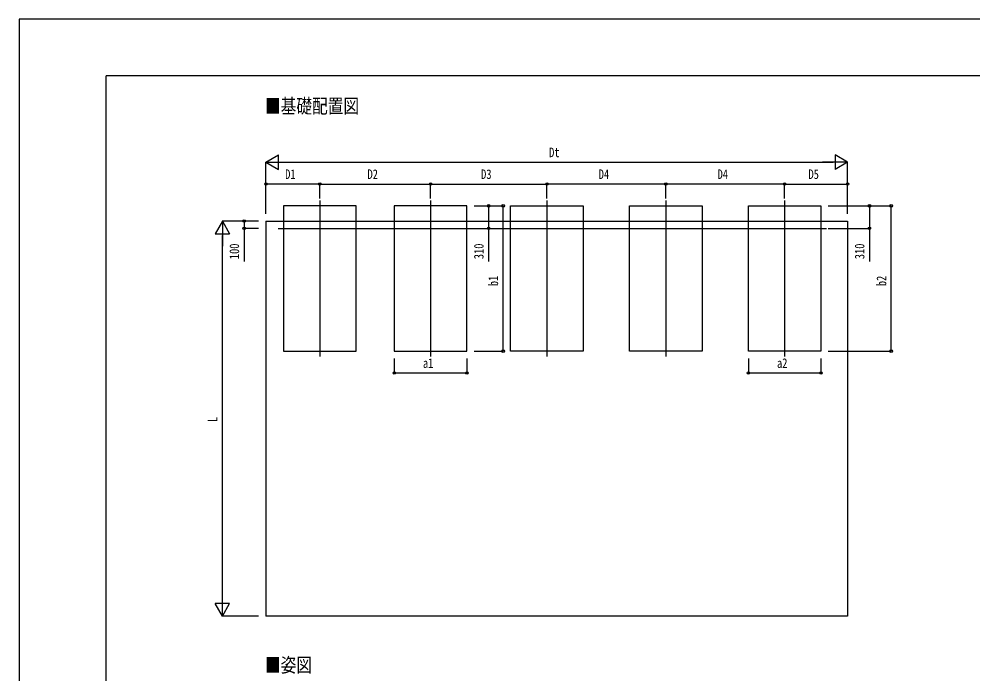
# Model space of a CAD drawing. Units: millimetres, scale not verified. Extents: x -16820 to 16820, y -11880 to 11880.
# Drawn here: x -16820 to -3682, y 2868 to 11880 of the extents above; entities that cross this region are included whole.
import ezdxf
from ezdxf.enums import TextEntityAlignment as Align

# ---------------------------------------------------------------- set-up
doc = ezdxf.new("R2010")
doc.units = ezdxf.units.MM
doc.header["$LTSCALE"] = 50
for name, color, linetype in [('0-2_USER1', 3, 'Continuous'), ('0-3_YKK_12', 2, 'Continuous'), ('0-5_YKK_A1', 4, 'Continuous'), ('0-6_YKK_D', 6, 'Continuous'), ('0-7_YKK_ZWAK', 7, 'Continuous')]:
    doc.layers.add(name, color=color, linetype=linetype)
doc.styles.add('ＭＳ ゴシック', font='')
doc.styles.get('ＭＳ ゴシック').set_extended_font_data('MS Gothic')

msp = doc.modelspace()

# ---------------------------------------------------------------- linework, layer by layer
at = {"layer": '0-3_YKK_12'}
for p, q in [((-12677.92, 9385), (-12677.92, 7235)), ((-11151.92, 9385), (-11151.92, 7235)), ((-9548.92, 9385), (-9548.92, 7235)), ((-7911.92, 9385), (-7911.92, 7235)), ((-6274.92, 9385), (-6274.92, 7235)), ((-13252.92, 9000), (-5699.92, 9000))]:
    msp.add_line(p, q, dxfattribs=at)
at = {"layer": '0-5_YKK_A1'}
for p, q in [((-13419.92, 9100), (-5406.92, 9100)), ((-13419.92, 9100), (-13419.92, 3665)), ((-5406.92, 9100), (-5406.92, 3665)), ((-5406.92, 3665), (-13418.92, 3665))]:
    msp.add_line(p, q, dxfattribs=at)
for points in [[(-13177.92, 7310), (-12177.92, 7310), (-12177.92, 9310), (-13177.92, 9310)], [(-11651.92, 7310), (-10651.92, 7310), (-10651.92, 9310), (-11651.92, 9310)], [(-9048.92, 7310), (-10048.92, 7310), (-10048.92, 9310), (-9048.92, 9310)], [(-7411.92, 7310), (-8411.92, 7310), (-8411.92, 9310), (-7411.92, 9310)], [(-5774.92, 7310), (-6774.92, 7310), (-6774.92, 9310), (-5774.92, 9310)]]:
    msp.add_lwpolyline(points, close=True, dxfattribs=at)
at = {"layer": '0-6_YKK_D'}
for p, q in [((-13419.92, 9910), (-13246.72, 10010)), ((-13246.72, 9810), (-13246.72, 10010)), ((-5406.92, 9910), (-5580.13, 10010)), ((-5580.13, 10010), (-5580.13, 9810)), ((-13419.92, 9200), (-13419.92, 9911)), ((-13419.92, 9910), (-13246.72, 9810)), ((-13419.92, 9910), (-13073.51, 9910)), ((-13219.92, 9910), (-5606.92, 9910)), ((-5406.92, 9910), (-5753.33, 9910)), ((-5406.92, 9910), (-5580.13, 9810)), ((-5406.92, 9200), (-5406.92, 9911)), ((-13419.92, 9200), (-13419.92, 9611)), ((-12677.92, 9610), (-13419.92, 9610)), ((-12677.92, 9410), (-12677.92, 9611)), ((-12677.92, 9410), (-12677.92, 9611)), ((-12677.92, 9610), (-11151.92, 9610)), ((-11151.92, 9410), (-11151.92, 9611)), ((-11151.92, 9410), (-11151.92, 9611)), ((-11151.92, 9610), (-9548.92, 9610)), ((-9548.92, 9410), (-9548.92, 9611)), ((-9548.92, 9410), (-9548.92, 9611)), ((-7911.92, 9610), (-9548.92, 9610)), ((-7911.92, 9410), (-7911.92, 9611)), ((-7911.92, 9410), (-7911.92, 9611)), ((-6274.92, 9610), (-7911.92, 9610)), ((-6274.92, 9410), (-6274.92, 9611)), ((-6274.92, 9410), (-6274.92, 9611)), ((-6274.92, 9610), (-5406.92, 9610)), ((-5406.92, 9200), (-5406.92, 9611)), ((-10551.92, 9310), (-10351.3, 9310)), ((-10551.92, 9310), (-10151.3, 9310)), ((-10152.3, 7310), (-10152.3, 9310)), ((-5674.92, 9310), (-4805.92, 9310)), ((-5674.92, 9310), (-5105.92, 9310)), ((-4806.92, 7310), (-4806.92, 9310)), ((-14019.92, 9100), (-14119.92, 8926.79)), ((-13519.92, 9100), (-14020.92, 9100)), ((-14019.92, 9100), (-13919.92, 8926.79)), ((-14019.92, 9100), (-14019.92, 8753.59)), ((-13519.92, 9100), (-13720.92, 9100)), ((-13519.92, 9000), (-13720.92, 9000)), ((-10551.92, 9000), (-10351.3, 9000)), ((-5674.92, 9000), (-5105.92, 9000)), ((-14119.92, 8926.79), (-13919.92, 8926.79)), ((-14019.92, 3865), (-14019.92, 8900)), ((-10551.92, 7310), (-10151.3, 7310)), ((-5674.92, 7310), (-4805.92, 7310)), ((-11651.92, 7210), (-11651.92, 7009)), ((-10651.92, 7210), (-10651.92, 7009)), ((-6774.92, 7210), (-6774.92, 7009)), ((-5774.92, 7210), (-5774.92, 7009)), ((-11651.92, 7010), (-10651.92, 7010)), ((-6774.92, 7010), (-5774.92, 7010)), ((-14019.92, 3665), (-14019.92, 4011.41)), ((-14019.92, 3665), (-14119.92, 3838.21)), ((-13919.92, 3838.21), (-14119.92, 3838.21)), ((-14019.92, 3665), (-13919.92, 3838.21)), ((-13519.92, 3665), (-14020.92, 3665))]:
    msp.add_line(p, q, dxfattribs=at)
for points in [[(-10352.3, 9310), (-10352.3, 9000), (-10352.3, 8545.6)], [(-5106.92, 9310), (-5106.92, 9000), (-5106.92, 8545.6)], [(-13719.92, 9100), (-13719.92, 9000), (-13719.92, 8545.6)]]:
    msp.add_lwpolyline(points, dxfattribs=at)
for centre in [(-13419.92, 9610), (-12677.92, 9610), (-12677.92, 9610), (-11151.92, 9610), (-11151.92, 9610), (-9548.92, 9610), (-9548.92, 9610), (-7911.92, 9610), (-7911.92, 9610), (-6274.92, 9610), (-6274.92, 9610), (-5406.92, 9610), (-10352.3, 9310), (-10152.3, 9310), (-5106.92, 9310), (-4806.92, 9310), (-13719.92, 9100), (-13719.92, 9000), (-10352.3, 9000), (-5106.92, 9000), (-10152.3, 7310), (-4806.92, 7310), (-11651.92, 7010), (-10651.92, 7010), (-6774.92, 7010), (-5774.92, 7010)]:
    msp.add_circle(centre, 17, dxfattribs=at)
at = {"layer": '0-7_YKK_ZWAK'}
for p in [(15580.08, 11100), (-15619.92, -10100)]:
    msp.add_line(p, (-15619.92, 11100), dxfattribs=at)
msp.add_lwpolyline([(-16820, -11880), (16820, -11880), (16820, 11880), (-16820, 11880)], close=True, dxfattribs=at)

# ---------------------------------------------------------------- texts
at = {"layer": '0-2_USER1', "style": 'ＭＳ ゴシック', "width": 0.8}
for s, p in [('■基礎配置図', (-13432.8, 10525)), ('■姿図', (-13432.8, 2832))]:
    msp.add_text(s, height=197.9, dxfattribs=at).set_placement(p, align=Align.BOTTOM_LEFT)
at = {"layer": '0-6_YKK_D', "style": 'ＭＳ ゴシック', "width": 0.8}
for s, p in [('Dt', (-9519.02, 9940)), ('D1', (-13154.52, 9640)), ('D2', (-12020.52, 9640)), ('D3', (-10456.02, 9640)), ('D4', (-8836.02, 9640)), ('D4', (-7199.02, 9640)), ('D5', (-5946.52, 9640)), ('a1', (-11257.52, 7040)), ('a2', (-6380.52, 7040))]:
    msp.add_text(s, height=132, dxfattribs=at).set_placement(p, align=Align.BOTTOM_LEFT)
for s, p in [('100', (-13749.92, 8575.6)), ('310', (-10382.3, 8575.6)), ('310', (-5136.92, 8575.6)), ('b1', (-10182.3, 8204.4)), ('b2', (-4836.92, 8204.4)), ('L', (-14049.92, 6334.5))]:
    msp.add_text(s, height=132, rotation=90, dxfattribs=at).set_placement(p, align=Align.BOTTOM_LEFT)

doc.saveas('drawing.dxf')
